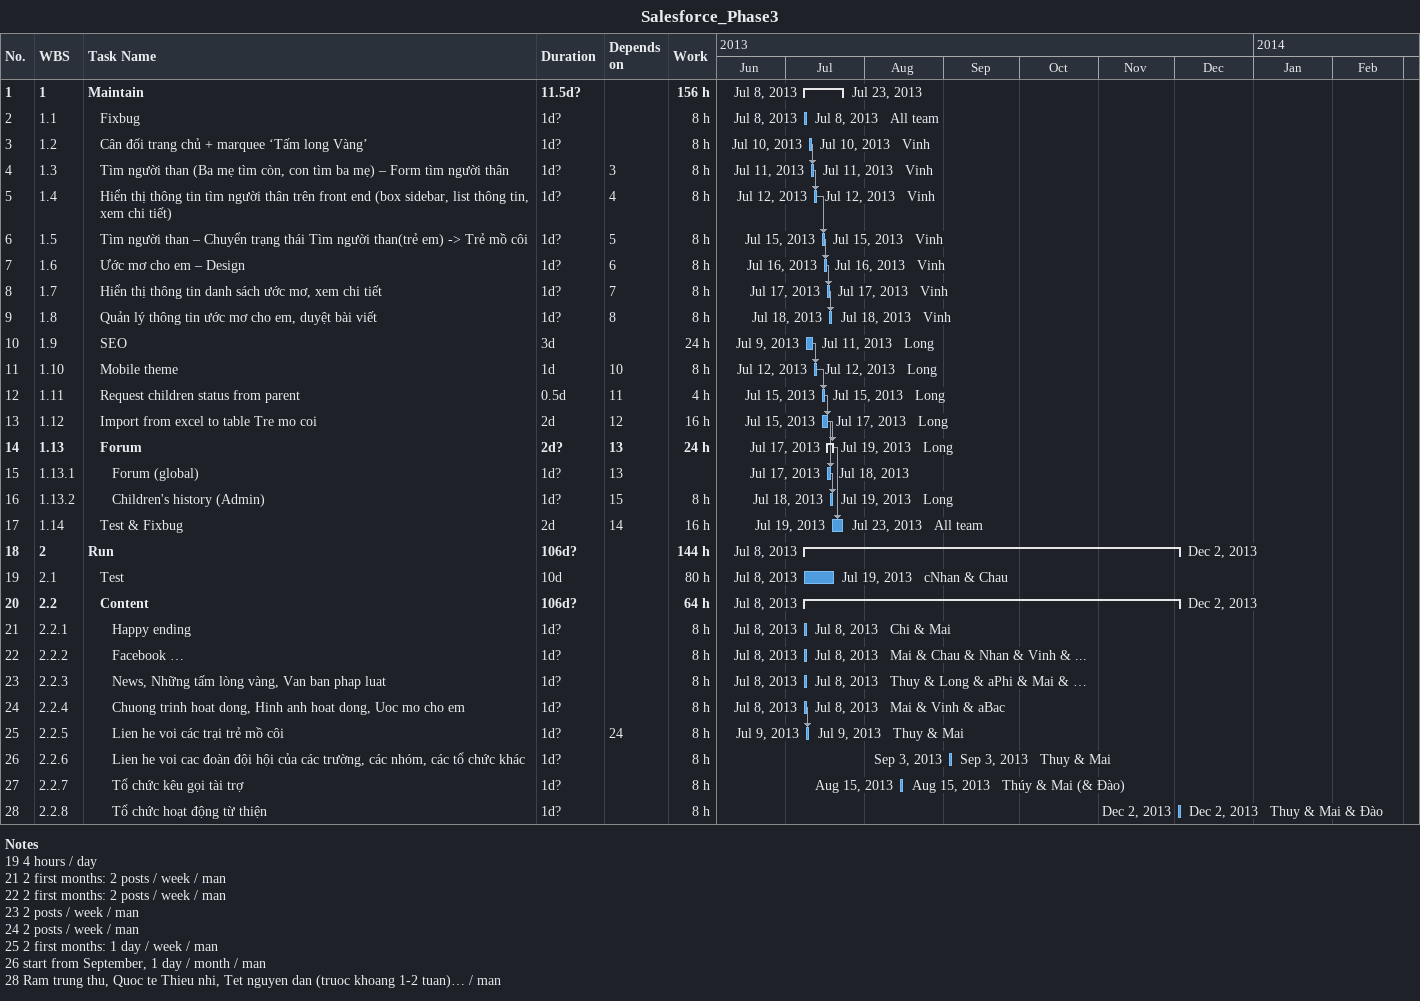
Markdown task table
Salesforce_Phase3

| ID | WBS | Task | Duration | Start | Finish | Predecessors | Resources | Work (h) |
|---|---|---|---|---|---|---|---|---|
| 1 | 1 | **Maintain** | 11.5d? | 2013-07-08 | 2013-07-23 |  |  | 156 |
| 2 | 1.1 | Fixbug | 1d? | 2013-07-08 | 2013-07-08 |  | All team | 8 |
| 3 | 1.2 | Cân đối trang chủ + marquee ‘Tấm long Vàng’ | 1d? | 2013-07-10 | 2013-07-10 |  | Vinh | 8 |
| 4 | 1.3 | Tìm người than (Ba mẹ tìm còn, con tìm ba mẹ) – Form tìm người thân | 1d? | 2013-07-11 | 2013-07-11 | 3 | Vinh | 8 |
| 5 | 1.4 | Hiển thị thông tin tìm người thân trên front end (box sidebar, list thông tin, xem chi tiết) | 1d? | 2013-07-12 | 2013-07-12 | 4 | Vinh | 8 |
| 6 | 1.5 | Tìm người than – Chuyển trạng thái Tìm người than(trẻ em) -> Trẻ mồ côi | 1d? | 2013-07-15 | 2013-07-15 | 5 | Vinh | 8 |
| 7 | 1.6 | Ước mơ cho em – Design | 1d? | 2013-07-16 | 2013-07-16 | 6 | Vinh | 8 |
| 8 | 1.7 | Hiển thị thông tin danh sách ước mơ, xem chi tiết | 1d? | 2013-07-17 | 2013-07-17 | 7 | Vinh | 8 |
| 9 | 1.8 | Quản lý thông tin ước mơ cho em, duyệt bài viết | 1d? | 2013-07-18 | 2013-07-18 | 8 | Vinh | 8 |
| 10 | 1.9 | SEO | 3d | 2013-07-09 | 2013-07-11 |  | Long | 24 |
| 11 | 1.10 | Mobile theme | 1d | 2013-07-12 | 2013-07-12 | 10 | Long | 8 |
| 12 | 1.11 | Request children status from parent | 0.5d | 2013-07-15 | 2013-07-15 | 11 | Long | 4 |
| 13 | 1.12 | Import from excel to table Tre mo coi | 2d | 2013-07-15 | 2013-07-17 | 12 | Long | 16 |
| 14 | 1.13 | **Forum** | 2d? | 2013-07-17 | 2013-07-19 | 13 | Long | 24 |
| 15 | 1.13.1 | Forum (global) | 1d? | 2013-07-17 | 2013-07-18 | 13 |  |  |
| 16 | 1.13.2 | Children's history (Admin) | 1d? | 2013-07-18 | 2013-07-19 | 15 | Long | 8 |
| 17 | 1.14 | Test & Fixbug | 2d | 2013-07-19 | 2013-07-23 | 14 | All team | 16 |
| 18 | 2 | **Run** | 106d? | 2013-07-08 | 2013-12-02 |  |  | 144 |
| 19 | 2.1 | Test | 10d | 2013-07-08 | 2013-07-19 |  | cNhan & Chau | 80 |
| 20 | 2.2 | **Content** | 106d? | 2013-07-08 | 2013-12-02 |  |  | 64 |
| 21 | 2.2.1 | Happy ending | 1d? | 2013-07-08 | 2013-07-08 |  | Chi & Mai | 8 |
| 22 | 2.2.2 | Facebook … | 1d? | 2013-07-08 | 2013-07-08 |  | Mai & Chau & Nhan & Vinh & ... | 8 |
| 23 | 2.2.3 | News, Những tấm lòng vàng, Van ban phap luat | 1d? | 2013-07-08 | 2013-07-08 |  | Thuy & Long & aPhi & Mai & … | 8 |
| 24 | 2.2.4 | Chuong trinh hoat dong, Hinh anh hoat dong, Uoc mo cho em | 1d? | 2013-07-08 | 2013-07-08 |  | Mai & Vinh & aBac | 8 |
| 25 | 2.2.5 | Lien he voi các trại trẻ mồ côi | 1d? | 2013-07-09 | 2013-07-09 | 24 | Thuy & Mai | 8 |
| 26 | 2.2.6 | Lien he voi cac đoàn đội hội của các trường, các nhóm, các tổ chức khác | 1d? | 2013-09-03 | 2013-09-03 |  | Thuy & Mai | 8 |
| 27 | 2.2.7 | Tổ chức kêu gọi tài trợ | 1d? | 2013-08-15 | 2013-08-15 |  | Thúy & Mai (& Đào) | 8 |
| 28 | 2.2.8 | Tổ chức hoạt động từ thiện | 1d? | 2013-12-02 | 2013-12-02 |  | Thuy & Mai & Đào | 8 |

Notes
- 19: 4 hours / day
- 21: 2 first months: 2 posts / week / man
- 22: 2 first months: 2 posts / week / man
- 23: 2 posts / week / man
- 24: 2 posts / week / man
- 25: 2 first months: 1 day / week / man
- 26: start from September, 1 day / month / man
- 28: Ram trung thu, Quoc te Thieu nhi, Tet nguyen dan (truoc khoang 1-2 tuan)… / man
